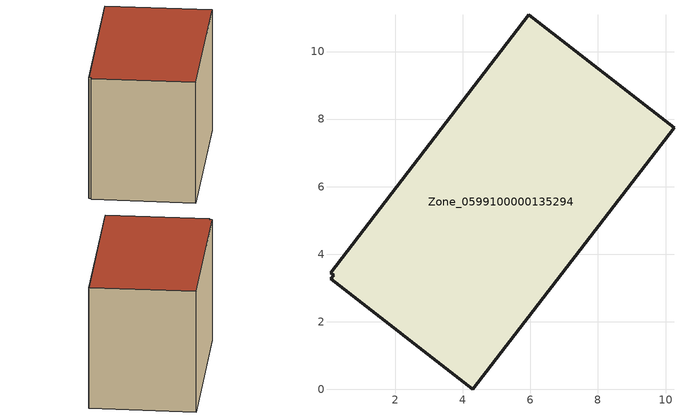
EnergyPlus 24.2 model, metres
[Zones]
Zone_0599100000135294
 floor ground (C_G): 0.09,3.27 0.18,3.37 0.08,3.45 5.95,11.09 10.25,7.75 4.29,0 z3.18
 wall outside (C_F): 10.25,7.75 5.95,11.09 0.08,3.45 0.18,3.37 0.09,3.27 4.29,0 10.25,7.75 z3.18:9.76
 roof outside (C_R): 0.18,3.37 0.09,3.27 4.29,0 10.25,7.75 5.95,11.09 0.08,3.45 z9.76
[BUILDING]
Pand.0599100000135294: North Axis=0; Terrain=City; Loads Convergence Tolerance Value=0.04; Temperature Convergence Tolerance Value=0.4; Solar Distribution=FullExterior; Maximum Number of Warmup Days=25; Minimum Number of Warmup Days=1
[Site:Location]
Rotterdam.The.Hague.AP_ZH_NLD Design_Conditions: Latitude=51.96; Longitude=4.45; Time Zone=1; Elevation=-4.5
[SITE:GROUNDTEMPERATURE:BUILDINGSURFACE]
18, 18, 18, 18, 18, 18, 18, 18, 18, 18, 18, 18
[MATERIAL] Thermal Absorptance=0.9; Solar Absorptance=0.7; Visible Absorptance=0.7
Name | Roughness | Thickness | Conductivity | Density | Specific Heat
G.TI.1946 | MediumSmooth | 0.15 | 1 | 540 | 1210
F.TI.1946 | Rough | 0.3 | 0.857143 | 1920 | 840
R.TI.1946 | MediumRough | 0.2 | 0.1 | 1500 | 1000
[CONSTRUCTION]
C_G: G.TI.1946
C_F: F.TI.1946
C_R: R.TI.1946
[ZONE]
Zone_0599100000135294: Type=1; Multiplier=1; Ceiling Height=Autocalculate; Volume=Autocalculate; Floor Area=autocalculate; Part of Total Floor Area=Yes
[ZONEINFILTRATION:DESIGNFLOWRATE]
Infil_Zone_0599100000135294: Zone or ZoneList or Space or SpaceList=Zone_0599100000135294; Schedule=AlwaysOn; Design Flow Rate Calculation Method=Flow/Area; Flow Rate per Floor Area=0.003; Constant Term Coefficient=1; Temperature Term Coefficient=0; Velocity Term Coefficient=0; Velocity Squared Term Coefficient=0
[HVACTEMPLATE:ZONE:IDEALLOADSAIRSYSTEM]
Zone_0599100000135294: Maximum Heating Supply Air Temperature=50; Minimum Cooling Supply Air Temperature=13; Maximum Heating Supply Air Humidity Ratio=0.0156; Minimum Cooling Supply Air Humidity Ratio=0.0077; Heating Limit=NoLimit; Cooling Limit=NoLimit; Dehumidification Control Type=ConstantSensibleHeatRatio; Cooling Sensible Heat Ratio=0.7; Dehumidification Setpoint=60; Humidification Control Type=None; Humidification Setpoint=30; Outdoor Air Method=None; Outdoor Air Flow Rate per Person=0.00944; Outdoor Air Flow Rate per Zone Floor Area=0; Outdoor Air Flow Rate per Zone=0; Demand Controlled Ventilation Type=None; Outdoor Air Economizer Type=NoEconomizer; Heat Recovery Type=None; Sensible Heat Recovery Effectiveness=0.7; Latent Heat Recovery Effectiveness=0.65
[ZONECONTROL:THERMOSTAT]
ThermostatControl_Zone_0599100000135294: Zone or ZoneList=Zone_0599100000135294; Control Type Schedule=DualSetpointControlType; Control 1=Thermostat_Zone_0599100000135294; Temperature Difference Between Cutout And Setpoint=0
[THERMOSTATSETPOINT:DUALSETPOINT]
Thermostat_Zone_0599100000135294: Heating Setpoint Temperature Schedule=HeatingSetpoint_Zone_0599100000135294; Cooling Setpoint Temperature Schedule=CoolingSetpoint_Zone_0599100000135294
[SCHEDULE:COMPACT]
HeatingSetpoint_Zone_0599100000135294: Through: 12/31, For: AllDays, Until: 24:00, 21
CoolingSetpoint_Zone_0599100000135294: Through: 12/31, For: AllDays, Until: 24:00, 24
DualSetpointControlType: Through: 12/31, For: AllDays, Until: 24:00, 4
AlwaysOn: Through: 12/31, For: AllDays, Until: 24:00, 1
